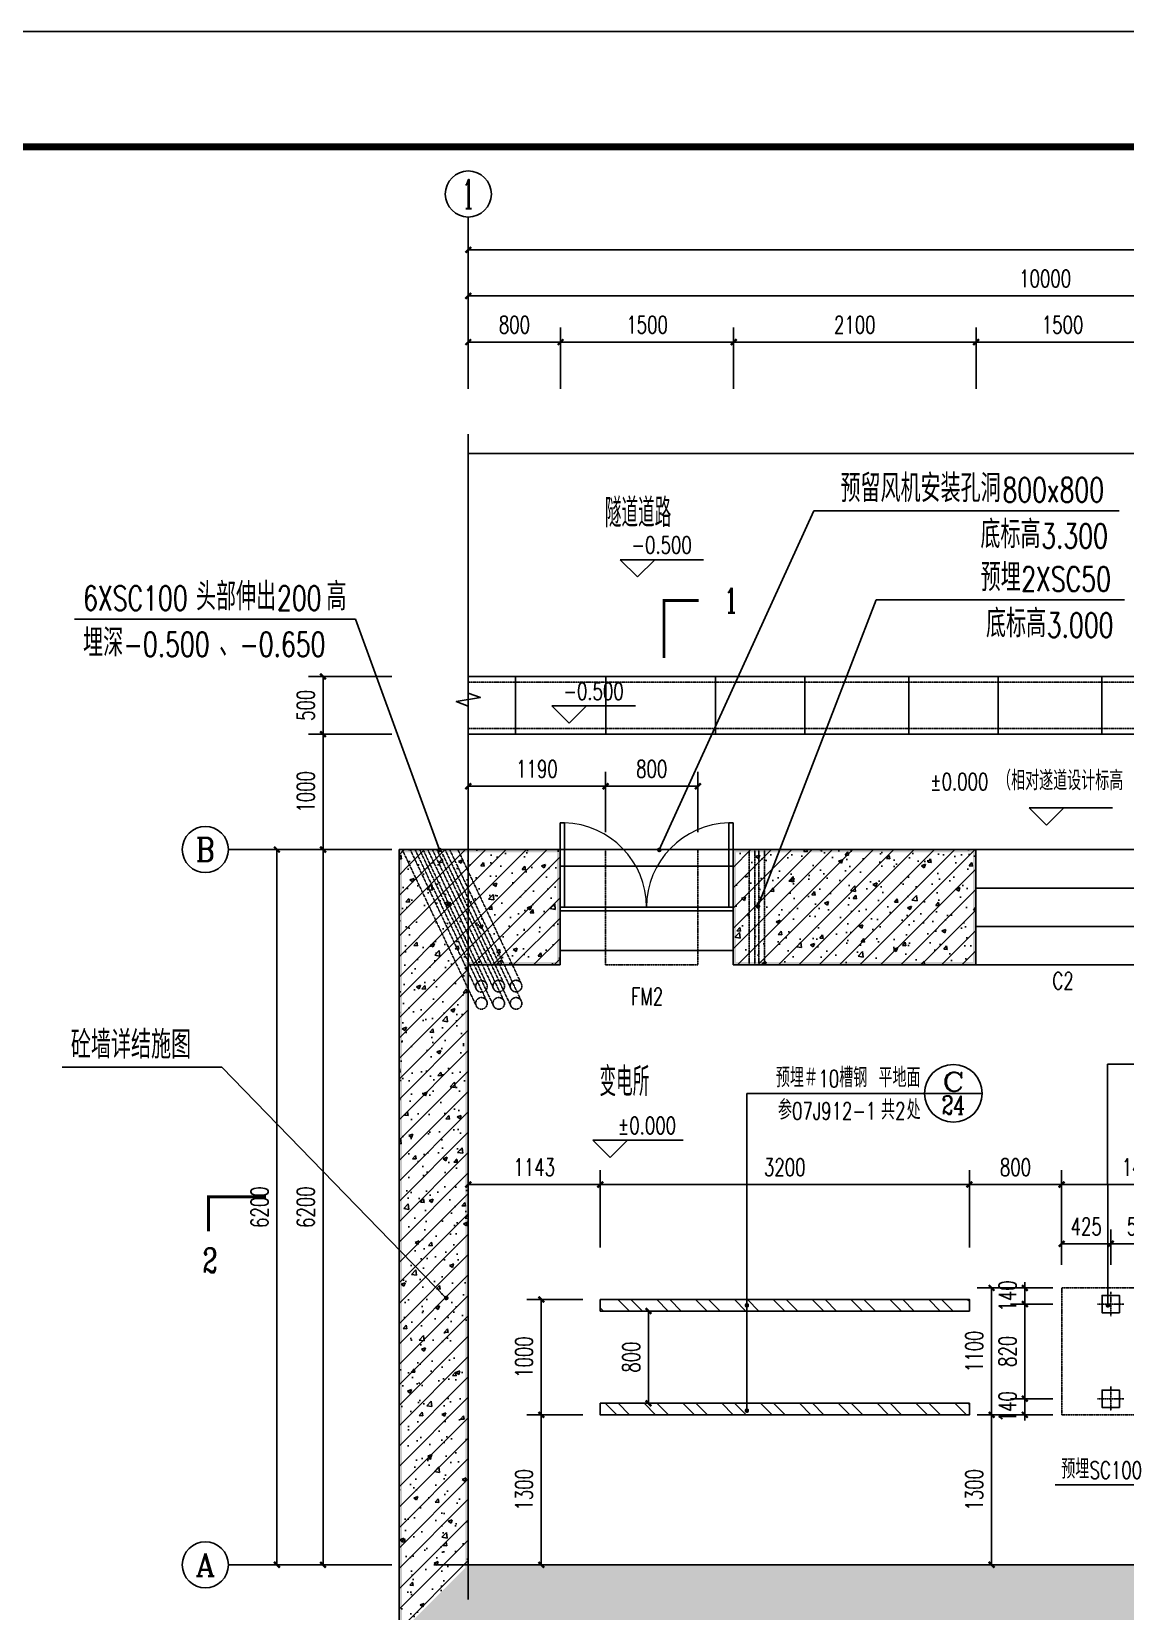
# Model space of a CAD drawing. Header units: millimetres. Extents: x -29538 to 115583, y -232866 to 15404.
# Drawn here: x 82243 to 91724, y -78420 to -64726 of the extents above; entities that cross this region are included whole.
import ezdxf
from ezdxf.enums import TextEntityAlignment as Align

# ---------------------------------------------------------------- set-up
doc = ezdxf.new("R2010")
doc.units = ezdxf.units.MM
doc.header["$LTSCALE"] = 10
doc.header["$MEASUREMENT"] = 0
doc.linetypes.add('DASH', pattern=[0.35, 0.25, -0.1])
for name, color, linetype in [('AXIS', 3, 'Continuous'), ('AXIS_TEXT', 7, 'Continuous'), ('DIM_ELEV', 3, 'Continuous'), ('DIM_IDEN', 3, 'Continuous'), ('DIM_LEAD', 3, 'Continuous'), ('DIM_SYMB', 3, 'Continuous'), ('DOTE', 1, 'Continuous'), ('HIDE_B', 7, 'Continuous'), ('PUB_DIM', 3, 'Continuous'), ('PUB_HATCH', 8, 'Continuous'), ('PUB_TEXT', 7, 'Continuous'), ('PUB_WALL', 9, 'Continuous'), ('QQ', 8, 'Continuous'), ('WALL', 9, 'Continuous'), ('WINDOW', 4, 'Continuous'), ('WINDOW_TEXT', 7, 'Continuous'), ('图框', 7, 'Continuous'), ('建筑', 2, 'Continuous')]:
    doc.layers.add(name, color=color, linetype=linetype)
doc.styles.add('_TCH_AXIS', font='COMPLEX', dxfattribs={"bigfont": 'GBCBIG'})
doc.styles.add('_TCH_DIM', font='SIMPLEX', dxfattribs={"bigfont": 'GBCBIG'})
doc.styles.add('_TCH_LABEL', font='COMPLEX', dxfattribs={"bigfont": 'GBCBIG'})
doc.styles.add('_TCH_WINDOW', font='SIMPLEX', dxfattribs={"bigfont": 'GBCBIG'})
doc.styles.add('COMPLEX', font='COMPLEX')
doc.styles.add('DIM_FONT', font='SIMPLEX', dxfattribs={"width": 0.7, "bigfont": 'GBCBIG'})
doc.styles.add('HZTXT', font='SIMPLEX.shx', dxfattribs={"width": 0.8, "bigfont": 'gbhzfs.shx'})
doc.dimstyles.new('DIMN50', dxfattribs={"dimscale": 0.5, "dimtxt": 300, "dimasz": 100, "dimexe": 250, "dimexo": 300, "dimgap": 150, "dimtad": 1, "dimdec": 0, "dimzin": 0, "dimdsep": 46, "dimtxsty": 'DIM_FONT', "dimblk": 'ARCHTICK', "dimcen": 0.09, "dimclrt": 7, "dimazin": 2, "dimtfac": 1, "dimtdec": 0, "dimtix": 1, "dimtmove": 2, "dimatfit": 3, "dimldrblk": 'ARCHTICK', "dimfxl": 0, "dimtolj": 1, "dimtzin": 0, "dimarcsym": 0})
pattern_1 = [(45, (-45736.04, -55239.7), (-88.38835, 88.38835), []), (50, (-45736.04, -55239.7), (358.6301, -31.37607), [37.5, -412.5]), (355, (-45736.04, -55239.7), (-69.3757, 376.0961), [30, -330]), (100.4514, (-45706.16, -55242.3), (289.2547, 344.7198), [31.8701, -350.5711]), (46.1842, (-45736.04, -55139.7), (533.6205, -82.7595), [56.25, -618.75]), (96.6356, (-45691.6, -55146.6), (467.3314, 487.059), [47.8051, -525.8565]), (351.1842, (-45736.04, -55139.7), (467.331, 487.0593), [45, -495]), (21, (-45686.04, -55164.7), (298.4535, -201.30945), [37.5, -412.5]), (326, (-45686.04, -55164.7), (121.6577, 362.575), [30, -330]), (71.4514, (-45661.17, -55181.48), (420.1113, 161.26525), [31.8701, -350.5711]), (37.5, (-45736.04, -55239.7), (6.07993, 166.44693), [0, -326, 0, -335, 0, -331.25]), (7.5, (-45736.04, -55239.7), (131.53477, 197.20586), [0, -191, 0, -318.5, 0, -126.25]), (327.5, (-45847.54, -55239.7), (266.91122, -11.27744), [0, -125, 0, -390, 0, -517.5]), (317.5, (-45897.54, -55239.7), (291.5931, 50.0525), [0, -162.5, 0, -259, 0, -367.5])]

# ---------------------------------------------------------------- blocks, each defined once
blk = doc.blocks.new('_ArchTick')
at = {"color": 0, "linetype": 'ByBlock', "const_width": 0.4}
blk.add_lwpolyline([(-0.5, -0.5), (0.5, 0.5)], dxfattribs=at)
blk = doc.blocks.new('*D727')
at = {"layer": 'Defpoints', "color": 0}
for p in [(88018, -71267), (87218, -71816), (88018, -71816)]:
    blk.add_point(p, dxfattribs=at)
at = {"layer": 'PUB_DIM', "color": 0, "lineweight": -2}
for p, q in [((87218, -71666), (87218, -71142)), ((88018, -71666), (88018, -71142)), ((87218, -71267), (88018, -71267))]:
    blk.add_line(p, q, dxfattribs=at)
at = {"layer": 'PUB_DIM', "color": 0, "lineweight": -2, "xscale": 50, "yscale": 50, "zscale": 50, "rotation": 180}
blk.add_blockref('_ArchTick', (87218, -71267), dxfattribs=at)
at = {"layer": 'PUB_DIM', "color": 0, "lineweight": -2, "xscale": 50, "yscale": 50, "zscale": 50}
blk.add_blockref('_ArchTick', (88018, -71267), dxfattribs=at)
at = {"layer": 'PUB_DIM', "color": 7, "insert": (87618, -71117), "char_height": 150, "attachment_point": 5, "style": 'DIM_FONT'}
blk.add_mtext('\\A1;800', dxfattribs=at)
blk = doc.blocks.new('*D728')
at = {"layer": 'Defpoints', "color": 0}
for p in [(87218, -71267), (86028, -71816), (87218, -71816)]:
    blk.add_point(p, dxfattribs=at)
at = {"layer": 'PUB_DIM', "color": 0, "lineweight": -2}
for p, q in [((86028, -71666), (86028, -71142)), ((87218, -71666), (87218, -71142)), ((86028, -71267), (87218, -71267))]:
    blk.add_line(p, q, dxfattribs=at)
at = {"layer": 'PUB_DIM', "color": 0, "lineweight": -2, "xscale": 50, "yscale": 50, "zscale": 50, "rotation": 180}
blk.add_blockref('_ArchTick', (86028, -71267), dxfattribs=at)
at = {"layer": 'PUB_DIM', "color": 0, "lineweight": -2, "xscale": 50, "yscale": 50, "zscale": 50}
blk.add_blockref('_ArchTick', (87218, -71267), dxfattribs=at)
at = {"layer": 'PUB_DIM', "color": 7, "insert": (86623, -71117), "char_height": 150, "attachment_point": 5, "style": 'DIM_FONT'}
blk.add_mtext('\\A1;1190', dxfattribs=at)
blk = doc.blocks.new('*D802')
at = {"layer": 'Defpoints', "color": 0}
for p in [(90564, -75616), (90994, -75616), (90994, -76716)]:
    blk.add_point(p, dxfattribs=at)
at = {"layer": 'PUB_DIM', "color": 0, "lineweight": -2}
for p, q in [((90844, -75616), (90439, -75616)), ((90564, -76716), (90564, -75616)), ((90844, -76716), (90439, -76716))]:
    blk.add_line(p, q, dxfattribs=at)
at = {"layer": 'PUB_DIM', "color": 0, "lineweight": -2, "xscale": 50, "yscale": 50, "zscale": 50}
for p, rotation in [((90564, -75616), 90), ((90564, -76716), 270)]:
    blk.add_blockref('_ArchTick', p, dxfattribs=dict(at, rotation=rotation))
at = {"layer": 'PUB_DIM', "color": 7, "insert": (90414, -76166), "char_height": 150, "attachment_point": 5, "rotation": 90, "style": 'DIM_FONT'}
blk.add_mtext('\\A1;1100', dxfattribs=at)
blk = doc.blocks.new('*D803')
at = {"layer": 'Defpoints', "color": 0}
for p in [(90564, -76716), (90994, -76716), (90994, -78016)]:
    blk.add_point(p, dxfattribs=at)
at = {"layer": 'PUB_DIM', "color": 0, "lineweight": -2}
for p, q in [((90844, -76716), (90439, -76716)), ((90564, -78016), (90564, -76716)), ((90844, -78016), (90439, -78016))]:
    blk.add_line(p, q, dxfattribs=at)
at = {"layer": 'PUB_DIM', "color": 0, "lineweight": -2, "xscale": 50, "yscale": 50, "zscale": 50}
for p, rotation in [((90564, -76716), 90), ((90564, -78016), 270)]:
    blk.add_blockref('_ArchTick', p, dxfattribs=dict(at, rotation=rotation))
at = {"layer": 'PUB_DIM', "color": 7, "insert": (90414, -77366), "char_height": 150, "attachment_point": 5, "rotation": 90, "style": 'DIM_FONT'}
blk.add_mtext('\\A1;1300', dxfattribs=at)
blk = doc.blocks.new('*D805')
at = {"layer": 'Defpoints', "color": 0}
for p in [(92146, -75233), (91596, -75566), (92146, -75566)]:
    blk.add_point(p, dxfattribs=at)
at = {"layer": 'PUB_DIM', "color": 0, "lineweight": -2}
for p, q in [((91596, -75416), (91596, -75108)), ((92146, -75416), (92146, -75108)), ((91596, -75233), (92146, -75233))]:
    blk.add_line(p, q, dxfattribs=at)
at = {"layer": 'PUB_DIM', "color": 0, "lineweight": -2, "xscale": 50, "yscale": 50, "zscale": 50, "rotation": 180}
blk.add_blockref('_ArchTick', (91596, -75233), dxfattribs=at)
at = {"layer": 'PUB_DIM', "color": 0, "lineweight": -2, "xscale": 50, "yscale": 50, "zscale": 50}
blk.add_blockref('_ArchTick', (92146, -75233), dxfattribs=at)
at = {"layer": 'PUB_DIM', "color": 7, "insert": (91871, -75083), "char_height": 150, "attachment_point": 5, "style": 'DIM_FONT'}
blk.add_mtext('\\A1;550', dxfattribs=at)
blk = doc.blocks.new('*D806')
at = {"layer": 'Defpoints', "color": 0}
for p in [(91596, -75233), (91171, -75566), (91596, -75566)]:
    blk.add_point(p, dxfattribs=at)
at = {"layer": 'PUB_DIM', "color": 0, "lineweight": -2}
for p, q in [((91171, -75416), (91171, -75108)), ((91596, -75416), (91596, -75108)), ((91171, -75233), (91596, -75233))]:
    blk.add_line(p, q, dxfattribs=at)
at = {"layer": 'PUB_DIM', "color": 0, "lineweight": -2, "xscale": 50, "yscale": 50, "zscale": 50, "rotation": 180}
blk.add_blockref('_ArchTick', (91171, -75233), dxfattribs=at)
at = {"layer": 'PUB_DIM', "color": 0, "lineweight": -2, "xscale": 50, "yscale": 50, "zscale": 50}
blk.add_blockref('_ArchTick', (91596, -75233), dxfattribs=at)
at = {"layer": 'PUB_DIM', "color": 7, "insert": (91384, -75083), "char_height": 150, "attachment_point": 5, "style": 'DIM_FONT'}
blk.add_mtext('\\A1;425', dxfattribs=at)
blk = doc.blocks.new('*D807')
at = {"layer": 'Defpoints', "color": 0}
for p in [(87171, -75816), (87590, -75816), (87171, -76616)]:
    blk.add_point(p, dxfattribs=at)
at = {"layer": 'PUB_DIM', "color": 0, "lineweight": -2}
for p, q in [((87321, -75816), (87715, -75816)), ((87590, -76616), (87590, -75816)), ((87321, -76616), (87715, -76616))]:
    blk.add_line(p, q, dxfattribs=at)
at = {"layer": 'PUB_DIM', "color": 0, "lineweight": -2, "xscale": 50, "yscale": 50, "zscale": 50}
for p, rotation in [((87590, -75816), 90), ((87590, -76616), 270)]:
    blk.add_blockref('_ArchTick', p, dxfattribs=dict(at, rotation=rotation))
at = {"layer": 'PUB_DIM', "color": 7, "insert": (87440, -76216), "char_height": 150, "attachment_point": 5, "rotation": 90, "style": 'DIM_FONT'}
blk.add_mtext('\\A1;800', dxfattribs=at)
blk = doc.blocks.new('*D808')
at = {"layer": 'Defpoints', "color": 0}
for p in [(86661, -76716), (87171, -76716), (87171, -78016)]:
    blk.add_point(p, dxfattribs=at)
at = {"layer": 'PUB_DIM', "color": 0, "lineweight": -2}
for p, q in [((87021, -76716), (86536, -76716)), ((86661, -78016), (86661, -76716)), ((87021, -78016), (86536, -78016))]:
    blk.add_line(p, q, dxfattribs=at)
at = {"layer": 'PUB_DIM', "color": 0, "lineweight": -2, "xscale": 50, "yscale": 50, "zscale": 50}
for p, rotation in [((86661, -76716), 90), ((86661, -78016), 270)]:
    blk.add_blockref('_ArchTick', p, dxfattribs=dict(at, rotation=rotation))
at = {"layer": 'PUB_DIM', "color": 7, "insert": (86511, -77366), "char_height": 150, "attachment_point": 5, "rotation": 90, "style": 'DIM_FONT'}
blk.add_mtext('\\A1;1300', dxfattribs=at)
blk = doc.blocks.new('*D809')
at = {"layer": 'Defpoints', "color": 0}
for p in [(86661, -75716), (87171, -75716), (87171, -76716)]:
    blk.add_point(p, dxfattribs=at)
at = {"layer": 'PUB_DIM', "color": 0, "lineweight": -2}
for p, q in [((87021, -75716), (86536, -75716)), ((86661, -76716), (86661, -75716)), ((87021, -76716), (86536, -76716))]:
    blk.add_line(p, q, dxfattribs=at)
at = {"layer": 'PUB_DIM', "color": 0, "lineweight": -2, "xscale": 50, "yscale": 50, "zscale": 50}
for p, rotation in [((86661, -75716), 90), ((86661, -76716), 270)]:
    blk.add_blockref('_ArchTick', p, dxfattribs=dict(at, rotation=rotation))
at = {"layer": 'PUB_DIM', "color": 7, "insert": (86511, -76216), "char_height": 150, "attachment_point": 5, "rotation": 90, "style": 'DIM_FONT'}
blk.add_mtext('\\A1;1000', dxfattribs=at)
blk = doc.blocks.new('*D810')
at = {"layer": 'Defpoints', "color": 0}
for p in [(87171, -74720), (86028, -75415), (87171, -75415)]:
    blk.add_point(p, dxfattribs=at)
at = {"layer": 'PUB_DIM', "color": 0, "lineweight": -2}
for p, q in [((86028, -75265), (86028, -74595)), ((87171, -75265), (87171, -74595)), ((86028, -74720), (87171, -74720))]:
    blk.add_line(p, q, dxfattribs=at)
at = {"layer": 'PUB_DIM', "color": 0, "lineweight": -2, "xscale": 50, "yscale": 50, "zscale": 50, "rotation": 180}
blk.add_blockref('_ArchTick', (86028, -74720), dxfattribs=at)
at = {"layer": 'PUB_DIM', "color": 0, "lineweight": -2, "xscale": 50, "yscale": 50, "zscale": 50}
blk.add_blockref('_ArchTick', (87171, -74720), dxfattribs=at)
at = {"layer": 'PUB_DIM', "color": 7, "insert": (86600, -74570), "char_height": 150, "attachment_point": 5, "style": 'DIM_FONT'}
blk.add_mtext('\\A1;1143', dxfattribs=at)
blk = doc.blocks.new('*D811')
at = {"layer": 'Defpoints', "color": 0}
for p in [(90371, -74720), (87171, -75415), (90371, -75415)]:
    blk.add_point(p, dxfattribs=at)
at = {"layer": 'PUB_DIM', "color": 0, "lineweight": -2}
for p, q in [((87171, -75265), (87171, -74595)), ((90371, -75265), (90371, -74595)), ((87171, -74720), (90371, -74720))]:
    blk.add_line(p, q, dxfattribs=at)
at = {"layer": 'PUB_DIM', "color": 0, "lineweight": -2, "xscale": 50, "yscale": 50, "zscale": 50, "rotation": 180}
blk.add_blockref('_ArchTick', (87171, -74720), dxfattribs=at)
at = {"layer": 'PUB_DIM', "color": 0, "lineweight": -2, "xscale": 50, "yscale": 50, "zscale": 50}
blk.add_blockref('_ArchTick', (90371, -74720), dxfattribs=at)
at = {"layer": 'PUB_DIM', "color": 7, "insert": (88771, -74570), "char_height": 150, "attachment_point": 5, "style": 'DIM_FONT'}
blk.add_mtext('\\A1;3200', dxfattribs=at)
blk = doc.blocks.new('*D812')
at = {"layer": 'Defpoints', "color": 0}
for p in [(91171, -74720), (90371, -75415), (91171, -75415)]:
    blk.add_point(p, dxfattribs=at)
at = {"layer": 'PUB_DIM', "color": 0, "lineweight": -2}
for p, q in [((90371, -75265), (90371, -74595)), ((91171, -75265), (91171, -74595)), ((90371, -74720), (91171, -74720))]:
    blk.add_line(p, q, dxfattribs=at)
at = {"layer": 'PUB_DIM', "color": 0, "lineweight": -2, "xscale": 50, "yscale": 50, "zscale": 50, "rotation": 180}
blk.add_blockref('_ArchTick', (90371, -74720), dxfattribs=at)
at = {"layer": 'PUB_DIM', "color": 0, "lineweight": -2, "xscale": 50, "yscale": 50, "zscale": 50}
blk.add_blockref('_ArchTick', (91171, -74720), dxfattribs=at)
at = {"layer": 'PUB_DIM', "color": 7, "insert": (90771, -74570), "char_height": 150, "attachment_point": 5, "style": 'DIM_FONT'}
blk.add_mtext('\\A1;800', dxfattribs=at)
blk = doc.blocks.new('*D813')
at = {"layer": 'Defpoints', "color": 0}
for p in [(92571, -74720), (91171, -75415), (92571, -75415)]:
    blk.add_point(p, dxfattribs=at)
at = {"layer": 'PUB_DIM', "color": 0, "lineweight": -2}
for p, q in [((91171, -75265), (91171, -74595)), ((92571, -75265), (92571, -74595)), ((91171, -74720), (92571, -74720))]:
    blk.add_line(p, q, dxfattribs=at)
at = {"layer": 'PUB_DIM', "color": 0, "lineweight": -2, "xscale": 50, "yscale": 50, "zscale": 50, "rotation": 180}
blk.add_blockref('_ArchTick', (91171, -74720), dxfattribs=at)
at = {"layer": 'PUB_DIM', "color": 0, "lineweight": -2, "xscale": 50, "yscale": 50, "zscale": 50}
blk.add_blockref('_ArchTick', (92571, -74720), dxfattribs=at)
at = {"layer": 'PUB_DIM', "color": 7, "insert": (91871, -74570), "char_height": 150, "attachment_point": 5, "style": 'DIM_FONT'}
blk.add_mtext('\\A1;1400', dxfattribs=at)
blk = doc.blocks.new('*D818')
at = {"layer": 'Defpoints', "color": 0}
for p in [(90852, -75616), (91244, -75616), (91244, -75756)]:
    blk.add_point(p, dxfattribs=at)
at = {"layer": 'PUB_DIM', "color": 0, "lineweight": -2}
for p, q in [((90852, -75616), (90852, -75566)), ((91094, -75616), (90727, -75616)), ((90852, -75756), (90852, -75616)), ((91094, -75756), (90727, -75756)), ((90852, -75756), (90852, -75806))]:
    blk.add_line(p, q, dxfattribs=at)
at = {"layer": 'PUB_DIM', "color": 0, "lineweight": -2, "xscale": 50, "yscale": 50, "zscale": 50}
for p, rotation in [((90852, -75616), 270), ((90852, -75756), 90)]:
    blk.add_blockref('_ArchTick', p, dxfattribs=dict(at, rotation=rotation))
at = {"layer": 'PUB_DIM', "color": 7, "insert": (90702, -75686), "char_height": 150, "attachment_point": 5, "rotation": 90, "style": 'DIM_FONT'}
blk.add_mtext('\\A1;140', dxfattribs=at)
blk = doc.blocks.new('*D819')
at = {"layer": 'Defpoints', "color": 0}
for p in [(90852, -75756), (91244, -75756), (91244, -76576)]:
    blk.add_point(p, dxfattribs=at)
at = {"layer": 'PUB_DIM', "color": 0, "lineweight": -2}
for p, q in [((91094, -75756), (90727, -75756)), ((90852, -76576), (90852, -75756)), ((91094, -76576), (90727, -76576))]:
    blk.add_line(p, q, dxfattribs=at)
at = {"layer": 'PUB_DIM', "color": 0, "lineweight": -2, "xscale": 50, "yscale": 50, "zscale": 50}
for p, rotation in [((90852, -75756), 90), ((90852, -76576), 270)]:
    blk.add_blockref('_ArchTick', p, dxfattribs=dict(at, rotation=rotation))
at = {"layer": 'PUB_DIM', "color": 7, "insert": (90702, -76166), "char_height": 150, "attachment_point": 5, "rotation": 90, "style": 'DIM_FONT'}
blk.add_mtext('\\A1;820', dxfattribs=at)
blk = doc.blocks.new('*D820')
at = {"layer": 'Defpoints', "color": 0}
for p in [(90852, -76576), (91244, -76576), (91244, -76716)]:
    blk.add_point(p, dxfattribs=at)
at = {"layer": 'PUB_DIM', "color": 0, "lineweight": -2}
for p, q in [((90852, -76576), (90852, -76526)), ((91094, -76576), (90727, -76576)), ((90852, -76716), (90852, -76576)), ((91094, -76716), (90727, -76716)), ((90852, -76716), (90852, -76766))]:
    blk.add_line(p, q, dxfattribs=at)
at = {"layer": 'PUB_DIM', "color": 0, "lineweight": -2, "xscale": 50, "yscale": 50, "zscale": 50}
for p, rotation in [((90852, -76576), 270), ((90852, -76716), 90)]:
    blk.add_blockref('_ArchTick', p, dxfattribs=dict(at, rotation=rotation))
at = {"layer": 'PUB_DIM', "color": 7, "insert": (90702, -76646), "char_height": 150, "attachment_point": 5, "rotation": 90, "style": 'DIM_FONT'}
blk.add_mtext('\\A1;140', dxfattribs=at)
blk = doc.blocks.new('*D821')
at = {"layer": 'AXIS', "color": 0, "lineweight": -2}
for p, q in [((86028, -67823), (86028, -67292)), ((86828, -67823), (86828, -67292)), ((86028, -67417), (86828, -67417))]:
    blk.add_line(p, q, dxfattribs=at)
at = {"layer": 'Defpoints', "color": 0}
for p in [(86828, -67417), (86028, -67973), (86828, -67973)]:
    blk.add_point(p, dxfattribs=at)
at = {"layer": 'AXIS', "color": 0, "lineweight": -2, "xscale": 50, "yscale": 50, "zscale": 50, "rotation": 180}
blk.add_blockref('_ArchTick', (86028, -67417), dxfattribs=at)
at = {"layer": 'AXIS', "color": 0, "lineweight": -2, "xscale": 50, "yscale": 50, "zscale": 50}
blk.add_blockref('_ArchTick', (86828, -67417), dxfattribs=at)
at = {"layer": 'AXIS', "color": 7, "insert": (86428, -67267), "char_height": 150, "attachment_point": 5, "style": 'DIM_FONT'}
blk.add_mtext('\\A1;800', dxfattribs=at)
blk = doc.blocks.new('*D822')
at = {"layer": 'AXIS', "color": 0, "lineweight": -2}
for p, q in [((86828, -67823), (86828, -67292)), ((88328, -67823), (88328, -67292)), ((86828, -67417), (88328, -67417))]:
    blk.add_line(p, q, dxfattribs=at)
at = {"layer": 'Defpoints', "color": 0}
for p in [(88328, -67417), (86828, -67973), (88328, -67973)]:
    blk.add_point(p, dxfattribs=at)
at = {"layer": 'AXIS', "color": 0, "lineweight": -2, "xscale": 50, "yscale": 50, "zscale": 50, "rotation": 180}
blk.add_blockref('_ArchTick', (86828, -67417), dxfattribs=at)
at = {"layer": 'AXIS', "color": 0, "lineweight": -2, "xscale": 50, "yscale": 50, "zscale": 50}
blk.add_blockref('_ArchTick', (88328, -67417), dxfattribs=at)
at = {"layer": 'AXIS', "color": 7, "insert": (87578, -67267), "char_height": 150, "attachment_point": 5, "style": 'DIM_FONT'}
blk.add_mtext('\\A1;1500', dxfattribs=at)
blk = doc.blocks.new('*D823')
at = {"layer": 'AXIS', "color": 0, "lineweight": -2}
for p, q in [((88328, -67823), (88328, -67292)), ((90429, -67823), (90429, -67292)), ((88328, -67417), (90429, -67417))]:
    blk.add_line(p, q, dxfattribs=at)
at = {"layer": 'Defpoints', "color": 0}
for p in [(90429, -67417), (88328, -67973), (90429, -67973)]:
    blk.add_point(p, dxfattribs=at)
at = {"layer": 'AXIS', "color": 0, "lineweight": -2, "xscale": 50, "yscale": 50, "zscale": 50, "rotation": 180}
blk.add_blockref('_ArchTick', (88328, -67417), dxfattribs=at)
at = {"layer": 'AXIS', "color": 0, "lineweight": -2, "xscale": 50, "yscale": 50, "zscale": 50}
blk.add_blockref('_ArchTick', (90429, -67417), dxfattribs=at)
at = {"layer": 'AXIS', "color": 7, "insert": (89378, -67267), "char_height": 150, "attachment_point": 5, "style": 'DIM_FONT'}
blk.add_mtext('\\A1;2100', dxfattribs=at)
blk = doc.blocks.new('*D824')
at = {"layer": 'AXIS', "color": 0, "lineweight": -2}
for p, q in [((90429, -67823), (90429, -67292)), ((91929, -67823), (91929, -67292)), ((90429, -67417), (91929, -67417))]:
    blk.add_line(p, q, dxfattribs=at)
at = {"layer": 'Defpoints', "color": 0}
for p in [(91929, -67417), (90429, -67973), (91929, -67973)]:
    blk.add_point(p, dxfattribs=at)
at = {"layer": 'AXIS', "color": 0, "lineweight": -2, "xscale": 50, "yscale": 50, "zscale": 50, "rotation": 180}
blk.add_blockref('_ArchTick', (90429, -67417), dxfattribs=at)
at = {"layer": 'AXIS', "color": 0, "lineweight": -2, "xscale": 50, "yscale": 50, "zscale": 50}
blk.add_blockref('_ArchTick', (91929, -67417), dxfattribs=at)
at = {"layer": 'AXIS', "color": 7, "insert": (91179, -67267), "char_height": 150, "attachment_point": 5, "style": 'DIM_FONT'}
blk.add_mtext('\\A1;1500', dxfattribs=at)
blk = doc.blocks.new('*D842')
at = {"layer": 'AXIS', "color": 0, "lineweight": -2}
for p, q in [((85366, -71816), (84644, -71816)), ((84769, -78016), (84769, -71816)), ((85366, -78016), (84644, -78016))]:
    blk.add_line(p, q, dxfattribs=at)
at = {"layer": 'Defpoints', "color": 0}
for p in [(84769, -71816), (85516, -71816), (85516, -78016)]:
    blk.add_point(p, dxfattribs=at)
at = {"layer": 'AXIS', "color": 0, "lineweight": -2, "xscale": 50, "yscale": 50, "zscale": 50}
for p, rotation in [((84769, -71816), 90), ((84769, -78016), 270)]:
    blk.add_blockref('_ArchTick', p, dxfattribs=dict(at, rotation=rotation))
at = {"layer": 'AXIS', "color": 7, "insert": (84619, -74916), "char_height": 150, "attachment_point": 5, "rotation": 90, "style": 'DIM_FONT'}
blk.add_mtext('\\A1;6200', dxfattribs=at)
blk = doc.blocks.new('*D843')
at = {"layer": 'AXIS', "color": 0, "lineweight": -2}
for p, q in [((85366, -70816), (84644, -70816)), ((84769, -71816), (84769, -70816)), ((85366, -71816), (84644, -71816))]:
    blk.add_line(p, q, dxfattribs=at)
at = {"layer": 'Defpoints', "color": 0}
for p in [(84769, -70816), (85516, -70816), (85516, -71816)]:
    blk.add_point(p, dxfattribs=at)
at = {"layer": 'AXIS', "color": 0, "lineweight": -2, "xscale": 50, "yscale": 50, "zscale": 50}
for p, rotation in [((84769, -70816), 90), ((84769, -71816), 270)]:
    blk.add_blockref('_ArchTick', p, dxfattribs=dict(at, rotation=rotation))
at = {"layer": 'AXIS', "color": 7, "insert": (84619, -71316), "char_height": 150, "attachment_point": 5, "rotation": 90, "style": 'DIM_FONT'}
blk.add_mtext('\\A1;1000', dxfattribs=at)
blk = doc.blocks.new('*D844')
at = {"layer": 'AXIS', "color": 0, "lineweight": -2}
for p, q in [((85366, -70316), (84644, -70316)), ((84769, -70816), (84769, -70316)), ((85366, -70816), (84644, -70816))]:
    blk.add_line(p, q, dxfattribs=at)
at = {"layer": 'Defpoints', "color": 0}
for p in [(84769, -70316), (85516, -70316), (85516, -70816)]:
    blk.add_point(p, dxfattribs=at)
at = {"layer": 'AXIS', "color": 0, "lineweight": -2, "xscale": 50, "yscale": 50, "zscale": 50}
for p, rotation in [((84769, -70316), 90), ((84769, -70816), 270)]:
    blk.add_blockref('_ArchTick', p, dxfattribs=dict(at, rotation=rotation))
at = {"layer": 'AXIS', "color": 7, "insert": (84619, -70566), "char_height": 150, "attachment_point": 5, "rotation": 90, "style": 'DIM_FONT'}
blk.add_mtext('\\A1;500', dxfattribs=at)
blk = doc.blocks.new('*D845')
at = {"layer": 'AXIS', "color": 0, "lineweight": -2}
for p, q in [((85100, -71816), (84244, -71816)), ((84369, -78016), (84369, -71816)), ((85100, -78016), (84244, -78016))]:
    blk.add_line(p, q, dxfattribs=at)
at = {"layer": 'Defpoints', "color": 0}
for p in [(84369, -71816), (85250, -71816), (85250, -78016)]:
    blk.add_point(p, dxfattribs=at)
at = {"layer": 'AXIS', "color": 0, "lineweight": -2, "xscale": 50, "yscale": 50, "zscale": 50}
for p, rotation in [((84369, -71816), 90), ((84369, -78016), 270)]:
    blk.add_blockref('_ArchTick', p, dxfattribs=dict(at, rotation=rotation))
at = {"layer": 'AXIS', "color": 7, "insert": (84219, -74916), "char_height": 150, "attachment_point": 5, "rotation": 90, "style": 'DIM_FONT'}
blk.add_mtext('\\A1;6200', dxfattribs=at)
blk = doc.blocks.new('*D846')
at = {"layer": 'AXIS', "color": 0, "lineweight": -2}
for p, q in [((86028, -67423), (86028, -66892)), ((96028, -67423), (96028, -66892)), ((86028, -67017), (96028, -67017))]:
    blk.add_line(p, q, dxfattribs=at)
at = {"layer": 'Defpoints', "color": 0}
for p in [(96028, -67017), (86028, -67573), (96028, -67573)]:
    blk.add_point(p, dxfattribs=at)
at = {"layer": 'AXIS', "color": 0, "lineweight": -2, "xscale": 50, "yscale": 50, "zscale": 50, "rotation": 180}
blk.add_blockref('_ArchTick', (86028, -67017), dxfattribs=at)
at = {"layer": 'AXIS', "color": 0, "lineweight": -2, "xscale": 50, "yscale": 50, "zscale": 50}
blk.add_blockref('_ArchTick', (96028, -67017), dxfattribs=at)
at = {"layer": 'AXIS', "color": 7, "insert": (91028, -66867), "char_height": 150, "attachment_point": 5, "style": 'DIM_FONT'}
blk.add_mtext('\\A1;10000', dxfattribs=at)
blk = doc.blocks.new('*D849')
at = {"layer": 'AXIS', "color": 0, "lineweight": -2}
for p, q in [((86028, -67273), (86028, -66492)), ((107928, -67273), (107928, -66492)), ((86028, -66617), (107928, -66617))]:
    blk.add_line(p, q, dxfattribs=at)
at = {"layer": 'Defpoints', "color": 0}
for p in [(107928, -66617), (86028, -67423), (107928, -67423)]:
    blk.add_point(p, dxfattribs=at)
at = {"layer": 'AXIS', "color": 0, "lineweight": -2, "xscale": 50, "yscale": 50, "zscale": 50, "rotation": 180}
blk.add_blockref('_ArchTick', (86028, -66617), dxfattribs=at)
at = {"layer": 'AXIS', "color": 0, "lineweight": -2, "xscale": 50, "yscale": 50, "zscale": 50}
blk.add_blockref('_ArchTick', (107928, -66617), dxfattribs=at)
at = {"layer": 'AXIS', "color": 7, "insert": (96978, -66467), "char_height": 150, "attachment_point": 5, "style": 'DIM_FONT'}
blk.add_mtext('\\A1;21900', dxfattribs=at)
blk = doc.blocks.new('_AXISO')
blk.add_circle((0, 0), 0.5)
at = {"layer": 'AXIS_TEXT', "style": 'COMPLEX', "width": 1.041667}
blk.add_attdef('A', text='', height=0.56, dxfattribs=at).set_placement((-0.25, -0.28), (0.25, -0.28), align=Align.FIT)
blk = doc.blocks.new('$DorLib2D$00000002')
for p, q in [((-0.5, 0), (-0.5, 0.4875)), ((-0.475, 0.4875), (-0.5, 0.4875)), ((-0.475, 0), (-0.475, 0.4875)), ((0.475, 0), (0.475, 0.4875)), ((0.475, 0.4875), (0.5, 0.4875)), ((0.5, 0), (0.5, 0.4875)), ((-0.5, 0), (-0.475, 0)), ((0.5, 0), (0.475, 0))]:
    blk.add_line(p, q)
at = {"lineweight": 13}
for centre, start, end in [((-0.4875, 0), 0, 88.53072), ((0.4875, 0), 91.46928, 180)]:
    blk.add_arc(centre, 0.4875, start, end, dxfattribs=at)
blk = doc.blocks.new('$TCHSYS$WIN2D')
for p, q in [((-0.5, 0.5), (0.5, 0.5)), ((-0.5, 0.5), (-0.5, -0.5)), ((0.5, 0.5), (0.5, -0.5)), ((0.5, 0.1667), (-0.5, 0.1667)), ((0.5, -0.1667), (-0.5, -0.1667)), ((-0.5, -0.5), (0.5, -0.5))]:
    blk.add_line(p, q)

msp = doc.modelspace()

# ---------------------------------------------------------------- hatches: boundary and pattern name
h = msp.add_hatch()
h.set_pattern_fill('ANSI32', color=256, scale=50, style=0)
h.set_pattern_definition([(135, (232207.24, -132929.2), (168.3798, 168.3798), []), (135, (232094.99, -132929.2), (168.3798, 168.3798), [])])
h.paths.add_polyline_path([(90371.25, -75716.01), (87171.25, -75716.01), (87171.25, -75816.01), (90371.25, -75816.01)])
h.paths.add_polyline_path([(90371.25, -76616.01), (87171.25, -76616.01), (87171.25, -76716.01), (90371.25, -76716.01)])
at = {"layer": 'PUB_HATCH'}
h = msp.add_hatch(dxfattribs=at)
h.set_pattern_fill('钢筋混凝土', color=256, scale=50, style=0)
h.set_pattern_definition(pattern_1)
h.paths.add_polyline_path([(86003.25, -72791.01), (85453.25, -71841.01), (85428.25, -71816.01), (85428.25, -78616.01), (86028.25, -78016.01), (86028.25, -72816.01)])
h = msp.add_hatch(dxfattribs=at)
h.set_pattern_fill('钢筋混凝土', color=256, scale=50, style=0)
h.set_pattern_definition(pattern_1)
h.paths.add_polyline_path([(86003.25, -72791.01), (86028.25, -72816.01), (86823.3, -72816.01), (86823.3, -71816.01), (85428.25, -71816.01), (85453.25, -71841.01)])
h = msp.add_hatch(dxfattribs=at)
h.set_pattern_fill('钢筋混凝土', color=256, scale=50, style=0)
h.set_pattern_definition(pattern_1)
h.paths.add_polyline_path([(90428.68, -71816.01), (88323.3, -71816.01), (88323.3, -72816.01), (90428.68, -72816.01)])
h = msp.add_hatch(dxfattribs=at)
h.set_pattern_fill('钢筋混凝土', color=256, scale=50, style=0)
h.set_pattern_definition(pattern_1)
h.paths.add_polyline_path([(96028.25, -78616.03), (96028.25, -78016.03), (86028.25, -78016.01), (85428.25, -78616.01)])
at = {"layer": 'PUB_WALL'}
for points in [[(85428.25, -71816.01), (85428.25, -78616.01), (85453.25, -78591.01), (85453.25, -71841.01)], [(86823.3, -71816.01), (85428.25, -71816.01), (85453.25, -71841.01), (86798.3, -71841.01)], [(86823.3, -72816.01), (86823.3, -71816.01), (86798.3, -71841.01), (86798.3, -72791.01)], [(90428.68, -71816.01), (88323.3, -71816.01), (88348.3, -71841.01), (90403.68, -71841.01)], [(88323.3, -71816.01), (88323.3, -72816.01), (88348.3, -72791.01), (88348.3, -71841.01)], [(90428.68, -72816.01), (90428.68, -71816.01), (90403.68, -71841.01), (90403.68, -72791.01)], [(86028.25, -72816.01), (86028.25, -78016.01), (86003.25, -78041.01), (86003.25, -72791.01)], [(86028.25, -72816.01), (86823.3, -72816.01), (86798.3, -72791.01), (86003.25, -72791.01)], [(88323.3, -72816.01), (90428.68, -72816.01), (90403.68, -72791.01), (88348.3, -72791.01)], [(96028.25, -78016.03), (86028.25, -78016.01), (86003.25, -78041.01), (96028.25, -78041.03)]]:
    msp.add_hatch(color=256, dxfattribs=at).paths.add_polyline_path(points)

# ---------------------------------------------------------------- linework, layer by layer
at = {"linetype": 'DASH'}
for p, q in [((85455.55, -71816.01), (86095.32, -73167.49)), ((85524.88, -71816.01), (86095.32, -73021.04)), ((86188.57, -73130.75), (85566.54, -71816.01)), ((85605.55, -71816.01), (86245.32, -73167.49)), ((86188.57, -72984.3), (85635.83, -71816.01)), ((85676.56, -71816.01), (86245.32, -73017.49)), ((86338.57, -73130.75), (85716.54, -71816.01)), ((85755.55, -71816.01), (86395.32, -73167.49)), ((86338.57, -72980.75), (85787.51, -71816.01)), ((85826.56, -71816.01), (86395.32, -73017.49)), ((86488.57, -73130.75), (85866.54, -71816.01)), ((86488.57, -72980.75), (85937.51, -71816.01)), ((91596.25, -75650.52), (91596.25, -75861.28)), ((91482.19, -75756.01), (91710.31, -75756.01)), ((91596.25, -76470.52), (91596.25, -76681.28)), ((91482.19, -76576.01), (91710.31, -76576.01))]:
    msp.add_line(p, q, dxfattribs=at)
for p, q in [((88328.3, -71961.14), (86828.3, -71961.14)), ((88323.3, -72316.01), (86823.3, -72316.01)), ((88323.3, -72346.01), (86823.3, -72346.01)), ((88328.3, -72691.14), (86828.3, -72691.14))]:
    msp.add_line(p, q)
for points in [[(88018.04, -71816.01), (87218.04, -71816.01), (87218.04, -72814.36), (88018.04, -72814.36)], [(88461.47, -71816.01), (88511.47, -71816.01), (88511.47, -72816.01), (88461.47, -72816.01)], [(88545.81, -71816.01), (88595.81, -71816.01), (88595.81, -72816.01), (88545.81, -72816.01)], [(91171.25, -75616.01), (92571.25, -75616.01), (92571.25, -76716.01), (91171.25, -76716.01)]]:
    msp.add_lwpolyline(points, close=True, dxfattribs=at)
for points in [[(87171.25, -75716.01), (90371.25, -75716.01), (90371.25, -75816.01), (87171.25, -75816.01)], [(91521.25, -75681.01), (91671.25, -75681.01), (91671.25, -75831.01), (91521.25, -75831.01)], [(91521.25, -76501.01), (91671.25, -76501.01), (91671.25, -76651.01), (91521.25, -76651.01)], [(87171.25, -76616.01), (90371.25, -76616.01), (90371.25, -76716.01), (87171.25, -76716.01)]]:
    msp.add_lwpolyline(points, close=True)
for centre in [(86141.97, -73003.03), (86291.97, -72999.48), (86441.97, -72999.48), (86141.97, -73149.48), (86291.97, -73149.48), (86441.97, -73149.48)]:
    msp.add_circle(centre, 50.13, dxfattribs=at)
at = {"layer": 'AXIS'}
for p, q in [((86028.25, -67573.28), (86028.25, -66333.67)), ((85250.43, -71816.01), (83948.83, -71816.01)), ((85250.43, -78016.01), (83948.83, -78016.01))]:
    msp.add_line(p, q, dxfattribs=at)
at = {"layer": 'DIM_ELEV'}
for p, q in [((87493.62, -69453.36), (87343.62, -69303.36)), ((87343.62, -69303.36), (88067.12, -69303.36)), ((87493.62, -69453.36), (87643.62, -69303.36)), ((86903.28, -70720.66), (86753.28, -70570.66)), ((86753.28, -70570.66), (87476.78, -70570.66)), ((86903.28, -70720.66), (87053.28, -70570.66)), ((91039.78, -71604.58), (90889.78, -71454.58)), ((90889.78, -71454.58), (91613.28, -71454.58)), ((91039.78, -71604.58), (91189.78, -71454.58)), ((87257.39, -74484.59), (87107.39, -74334.59)), ((87107.39, -74334.59), (87889.89, -74334.59)), ((87257.39, -74484.59), (87407.39, -74334.59))]:
    msp.add_line(p, q, dxfattribs=at)
at = {"layer": 'DIM_IDEN'}
msp.add_line((90482.54, -73929.32), (89982.54, -73929.32), dxfattribs=at)
msp.add_circle((90232.54, -73929.32), 250, dxfattribs=at)
at = {"layer": 'DIM_LEAD'}
for p, q in [((87683.73, -71819.12), (89023.25, -68879.6)), ((89023.25, -68879.6), (91668.65, -68879.6)), ((88539.12, -72308.57), (89563.32, -69651.94)), ((89563.32, -69651.94), (91717.04, -69651.94)), ((85049.04, -69818.78), (82614.26, -69818.78)), ((85778.11, -71819.43), (85049.04, -69818.78)), ((83890.86, -73702.73), (82508.56, -73702.73)), ((85837.32, -75703.38), (83890.86, -73702.73)), ((91571.58, -75766.79), (91568.58, -73676.02)), ((91571.58, -75766.79), (91568.58, -73676.02)), ((91568.58, -73676.02), (93370.97, -73676.02)), ((88442.6, -76679.41), (88442.6, -73929.32)), ((88442.6, -75766.79), (88442.6, -73929.32)), ((88442.6, -73929.32), (89982.54, -73929.32)), ((92917.81, -77321.97), (91115.42, -77321.97))]:
    msp.add_line(p, q, dxfattribs=at)
at = {"layer": 'DIM_LEAD', "const_width": 20}
for points in [[(85781.54, -71828.83, 1), (85774.69, -71810.04, 1)], [(87679.58, -71828.22, 1), (87687.87, -71810.02, 1)], [(88535.53, -72317.9, 1), (88542.72, -72299.24, 1)], [(85844.29, -75710.55, 1), (85830.34, -75696.21, 1)], [(88442.6, -75776.79, 1), (88442.6, -75756.79, 1)], [(91571.59, -75776.79, 1), (91571.56, -75756.79, 1)], [(91571.59, -75776.79, 1), (91571.56, -75756.79, 1)], [(88442.6, -76689.41, 1), (88442.6, -76669.41, 1)]]:
    msp.add_lwpolyline(points, format="xyb", close=True, dxfattribs=at)
at = {"layer": 'DIM_SYMB'}
msp.add_lwpolyline([(86028.25, -72816.01), (86028.25, -70571.77), (85923.25, -70533.55), (86133.25, -70496.52), (86028.25, -70459.27), (86028.25, -68215.03)], dxfattribs=at)
at = {"layer": 'DIM_SYMB', "const_width": 25}
for points in [[(88024.52, -69656.6), (87724.52, -69656.6), (87724.52, -70156.6)], [(83776.07, -75126.5), (83776.07, -74826.5), (84276.07, -74826.5)]]:
    msp.add_lwpolyline(points, dxfattribs=at)
at = {"layer": 'DOTE'}
for p, q in [((86028.25, -78316.01), (86028.25, -71516.01)), ((86028.25, -78316.01), (86028.25, -71516.01)), ((105328.25, -71816.01), (85728.25, -71816.01)), ((108228.25, -78016.01), (85728.25, -78016.01))]:
    msp.add_line(p, q, dxfattribs=at)
at = {"layer": 'HIDE_B', "flags": 128}
msp.add_lwpolyline([(76532.6, -92425.77), (76532.6, -92425.77), (76532.6, -92425.77), (76532.6, -65725.77), (76532.6, -65725.77), (76532.6, -65725.77), (114532.6, -65725.77), (114532.6, -65725.77), (114532.6, -65725.77), (114532.6, -65725.77), (114532.6, -65725.77), (114532.6, -65725.77), (114532.6, -92425.77), (114532.6, -92425.77), (76532.6, -92425.77)], close=True, dxfattribs=at)
at = {"layer": 'QQ'}
for p, q in [((105028.25, -68383.7), (86028.25, -68383.7)), ((105028.25, -70316.01), (86028.25, -70316.01)), ((86028.25, -70316.01), (86028.25, -70816.01)), ((86438.25, -70316.01), (86438.25, -70816.01)), ((87220.25, -70316.01), (87220.25, -70816.01)), ((88170.25, -70316.01), (88170.25, -70816.01)), ((88945.25, -70316.01), (88945.25, -70816.01)), ((89845.25, -70316.01), (89845.25, -70816.01)), ((89845.25, -70316.01), (89845.25, -70816.01)), ((90620.25, -70316.01), (90620.25, -70816.01)), ((91520.25, -70316.01), (91520.25, -70816.01)), ((105028.25, -70816.01), (86028.25, -70816.01))]:
    msp.add_line(p, q, dxfattribs=at)
at = {"layer": 'QQ', "linetype": 'DASH'}
for p, q in [((105028.25, -70366.01), (86028.25, -70366.01)), ((105028.25, -70766.01), (86028.25, -70766.01))]:
    msp.add_line(p, q, dxfattribs=at)
at = {"layer": 'WALL', "color": 0}
msp.add_line((73532.6, -64725.77), (115532.6, -64725.77), dxfattribs=at)
at = {"layer": 'WALL'}
for p, q in [((85428.25, -71816.01), (85428.25, -78616.01)), ((86823.3, -71816.01), (85428.25, -71816.01)), ((86823.3, -72816.01), (86823.3, -71816.01)), ((90428.68, -71816.01), (88323.3, -71816.01)), ((88323.3, -71816.01), (88323.3, -72816.01)), ((90428.68, -72816.01), (90428.68, -71816.01)), ((86028.25, -72816.01), (86028.25, -78016.01)), ((86028.25, -72816.01), (86823.3, -72816.01)), ((88323.3, -72816.01), (90428.68, -72816.01)), ((96028.25, -78016.03), (86028.25, -78016.01))]:
    msp.add_line(p, q, dxfattribs=at)
at = {"layer": '图框', "linetype": 'Continuous'}
for points in [[(115532.6, -64725.77), (73532.6, -64725.77)], [(73532.6, -64725.77), (115532.6, -64725.77)], [(73532.6, -64725.77), (115532.6, -64725.77)]]:
    msp.add_lwpolyline(points, dxfattribs=at)
at = {"layer": '图框', "linetype": 'Continuous', "const_width": 60}
msp.add_lwpolyline([(114532.6, -65725.77), (76532.6, -65725.77), (76532.6, -93425.77), (114532.6, -93425.77), (114532.6, -65725.77)], dxfattribs=at)
at = {"layer": '建筑', "color": 1}
for points in [[(91521.25, -75831.01), (91671.25, -75831.01), (91671.25, -75681.01), (91521.25, -75681.01)], [(91521.25, -76651.01), (91671.25, -76651.01), (91671.25, -76501.01), (91521.25, -76501.01)]]:
    msp.add_lwpolyline(points, close=True, dxfattribs=at)

# ---------------------------------------------------------------- block references
at = {"layer": 'AXIS'}
ref = msp.add_blockref('_AXISO', (86028.25, -66133.67), dxfattribs=dict(at, xscale=400, yscale=400, zscale=400))
ref.add_attrib('A', '1', dxfattribs={"layer": 'AXIS_TEXT', "height": 249.83, "style": '_TCH_AXIS'}).set_placement((85974.72, -66258.58), (86081.79, -66258.58), align=Align.FIT)
ref = msp.add_blockref('_AXISO', (83748.83, -71816.01), dxfattribs=dict(at, xscale=400, yscale=400, zscale=400))
ref.add_attrib('A', 'B', dxfattribs={"layer": 'AXIS_TEXT', "height": 203.2, "style": '_TCH_AXIS'}).set_placement((83666.58, -71917.61), (83831.07, -71917.61), align=Align.FIT)
ref = msp.add_blockref('_AXISO', (83748.83, -78016.01), dxfattribs=dict(at, xscale=400, yscale=400, zscale=400))
ref.add_attrib('A', 'A', dxfattribs={"layer": 'AXIS_TEXT', "height": 198.25, "style": '_TCH_AXIS'}).set_placement((83663.86, -78115.13), (83833.79, -78115.13), align=Align.FIT)
at = {"layer": 'WINDOW'}
ref = msp.add_blockref('$DorLib2D$00000002', (87573.3, -72316.01), dxfattribs=dict(at, xscale=-1500, yscale=-1500, zscale=-1500, rotation=180))
ref.add_attrib('A', 'FM2', (87438.22, -73163.79), dxfattribs={"layer": 'WINDOW_TEXT', "height": 148.75, "style": '_TCH_WINDOW', "width": 0.705882})
ref = msp.add_blockref('$TCHSYS$WIN2D', (91178.68, -72316.01), dxfattribs=dict(at, xscale=1500, yscale=-1000, zscale=1500, rotation=180))
ref.add_attrib('A', 'C2', (91091.18, -73027.88), dxfattribs={"layer": 'WINDOW_TEXT', "height": 148.75, "style": '_TCH_WINDOW', "width": 0.705882})

# ---------------------------------------------------------------- texts
at = {"layer": 'PUB_TEXT', "style": '_TCH_DIM'}
for s, height, p in [('预留风机安装孔洞', 241.135, (89253.68, -68804.6)), ('底标高', 241.135, (90467.05, -69204.6)), ('预埋', 241.135, (90469.55, -69576.94)), ('头部伸出', 241.135, (83667.83, -69743.78)), ('高', 241.13, (84798.53, -69743.78)), ('底标高', 241.135, (90515.45, -69976.94)), ('埋深', 241.135, (82689.26, -70143.78)), ('、', 241.13, (83868.9, -70143.78)), ('（相对遂道设计标高', 168.794, (90611.57, -71302.08)), ('砼墙详结施图', 241.135, (82583.56, -73627.73)), ('预埋＃', 168.794, (88694.41, -73876.82)), ('槽钢', 168.794, (89243.02, -73876.82)), ('平地面', 168.794, (89583.77, -73876.82)), ('参', 168.79, (88711.91, -74156.82)), ('共', 168.79, (89604.78, -74156.82)), ('处', 168.79, (89827.65, -74156.82)), ('预埋', 168.794, (91167.92, -77269.47))]:
    msp.add_text(s, height=height, dxfattribs=at).set_placement(p)
at = {"layer": 'PUB_TEXT', "width": 0.705882}
for s, height, style, p in [('800x800', 212.5, '_TCH_DIM', (90657.93, -68804.6)), ('3.300', 212.5, '_TCH_DIM', (90993.65, -69204.6)), ('-0.500', 148.75, '_TCH_DIM', (87443.12, -69250.86)), ('2XSC50', 212.5, '_TCH_DIM', (90820.61, -69576.94)), ('6XSC100', 212.5, '_TCH_DIM', (82689.26, -69743.78)), ('200', 212.5, '_TCH_DIM', (84369.96, -69743.78)), ('1', 212.5, '_TCH_LABEL', (88241.8, -69762.85)), ('3.000', 212.5, '_TCH_DIM', (91042.04, -69976.94)), ('-0.500', 212.5, '_TCH_DIM', (83040.33, -70143.78)), ('-0.650', 212.5, '_TCH_DIM', (84044.43, -70143.78)), ('-0.500', 148.75, '_TCH_DIM', (86852.78, -70518.16)), ('%%P0.000', 148.75, '_TCH_DIM', (90031.57, -71302.08)), ('10', 148.75, '_TCH_DIM', (89063.02, -73876.82)), ('07J912-1', 148.75, '_TCH_DIM', (88834.78, -74156.82)), ('2', 148.75, '_TCH_DIM', (89727.65, -74156.82)), ('%%P0.000', 148.75, '_TCH_DIM', (87324.89, -74282.09)), ('2', 212.5, '_TCH_LABEL', (83726.07, -75482.75)), ('SC100', 148.75, '_TCH_DIM', (91413.66, -77269.47))]:
    msp.add_text(s, height=height, dxfattribs=dict(at, style=style)).set_placement(p)
at = {"layer": 'PUB_TEXT', "ltscale": 250, "style": 'HZTXT', "width": 0.8}
for s, p in [('隧道道路', (87211.68, -69021.7)), ('变电所', (87165.28, -73953.2))]:
    msp.add_text(s, height=250, rotation=0.000326, dxfattribs=at).set_placement(p)
at = {"layer": 'PUB_TEXT', "style": '_TCH_LABEL'}
for s, height, width, p, p2 in [('C', 161, 1.75, (90131.92, -73909.19), (90333.17, -73909.19)), ('24', 160.997, 0.729167, (90131.92, -74110.44), (90333.17, -74110.44))]:
    msp.add_text(s, height=height, dxfattribs=dict(at, width=width)).set_placement(p, p2, align=Align.FIT)

# ---------------------------------------------------------------- dimensions: what is measured, and where the dimension line sits
at = {"layer": 'AXIS'}
for p1, p2, distance, picture, middle in [((86028.25, -67423.28), (107928.25, -67423.28), 806.74, '*D849', (96978.25, -66466.55)), ((86028.25, -67573.28), (96028.25, -67573.28), 556.74, '*D846', (91028.25, -66866.55)), ((86028.25, -67973.28), (86828.27, -67973.28), 556.74, '*D821', (86428.26, -67266.55)), ((86828.27, -67973.28), (88328.27, -67973.28), 556.74, '*D822', (87578.27, -67266.55)), ((88328.27, -67973.28), (90428.68, -67973.28), 556.74, '*D823', (89378.48, -67266.55)), ((90428.68, -67973.28), (91928.68, -67973.28), 556.74, '*D824', (91178.68, -67266.55)), ((85515.83, -70816.01), (85515.83, -70316.01), 746.64, '*D844', (84619.19, -70566.01)), ((85515.83, -71816.01), (85515.83, -70816.01), 746.64, '*D843', (84619.19, -71316.01)), ((85250.43, -78016.01), (85250.43, -71816.01), 881.24, '*D845', (84219.19, -74916.01)), ((85515.83, -78016.01), (85515.83, -71816.01), 746.64, '*D842', (84619.19, -74916.01))]:
    dim = msp.add_aligned_dim(p1=p1, p2=p2, distance=distance, dimstyle='DIMN50', dxfattribs=at)
    dim.commit()
    dim.dimension.update_dxf_attribs({"geometry": picture, "text_midpoint": middle})
at = {"layer": 'PUB_DIM'}
for p1, p2, distance, picture, middle in [((86028.25, -71816.01), (87218.04, -71816.01), 548.94, '*D728', (86623.15, -71117.07)), ((87218.04, -71816.01), (88018.04, -71816.01), 548.94, '*D727', (87618.04, -71117.07)), ((86028.25, -75415.06), (87171.25, -75415.06), 694.88, '*D810', (86599.75, -74570.18)), ((87171.25, -75415.06), (90371.25, -75415.06), 694.88, '*D811', (88771.25, -74570.18)), ((90371.25, -75415.06), (91171.25, -75415.06), 694.88, '*D812', (90771.25, -74570.18)), ((91171.25, -75415.06), (92571.25, -75415.06), 694.88, '*D813', (91871.25, -74570.18)), ((91171.25, -75566.01), (91596.25, -75566.01), 333.02, '*D806', (91383.75, -75082.98)), ((91596.25, -75566.01), (92146.25, -75566.01), 333.02, '*D805', (91871.25, -75082.98)), ((90993.63, -76716.01), (90993.63, -75616.01), 429.96, '*D802', (90413.68, -76166.01)), ((91244.48, -75756.01), (91244.48, -75616.01), 392.41, '*D818', (90702.07, -75686.01)), ((87171.25, -76716.01), (87171.25, -75716.01), 510.4, '*D809', (86510.85, -76216.01)), ((91244.48, -76576.01), (91244.48, -75756.01), 392.41, '*D819', (90702.07, -76166.01)), ((87171.25, -76616.01), (87171.25, -75816.01), -418.55, '*D807', (87439.8, -76216.01)), ((91244.48, -76716.01), (91244.48, -76576.01), 392.41, '*D820', (90702.07, -76646.01)), ((87171.25, -78016.01), (87171.25, -76716.01), 510.4, '*D808', (86510.85, -77366.01)), ((90993.63, -78016.01), (90993.63, -76716.01), 429.96, '*D803', (90413.68, -77366.01))]:
    dim = msp.add_aligned_dim(p1=p1, p2=p2, distance=distance, dimstyle='DIMN50', dxfattribs=at)
    dim.commit()
    dim.dimension.update_dxf_attribs({"geometry": picture, "text_midpoint": middle})

doc.saveas('drawing.dxf')
